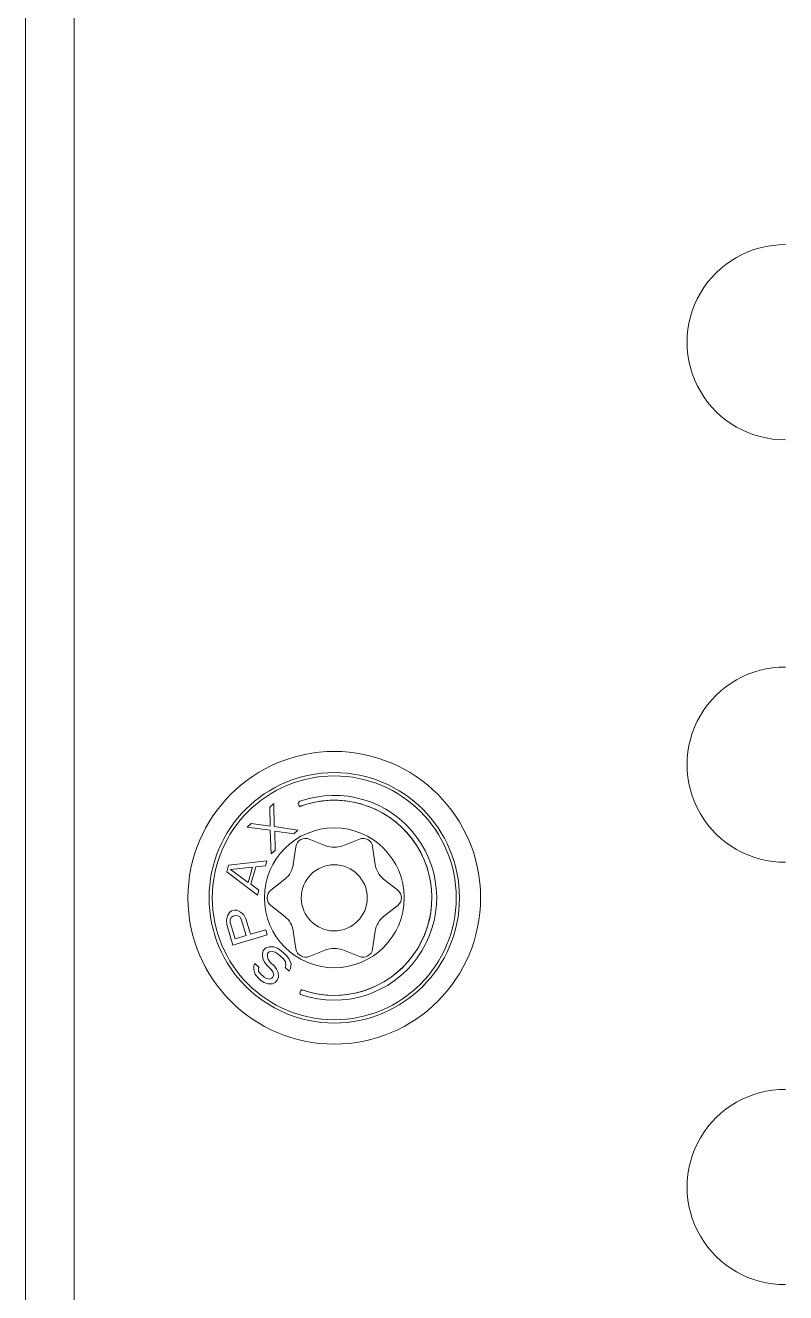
# Model space of a CAD drawing. Header units: millimetres. Extents: x 1177 to 4147, y 93 to 2194.
# Drawn here: x 2867.81 to 2891.19, y 1485.75 to 1524.72 of the extents above; entities that cross this region are included whole.
import ezdxf

# ---------------------------------------------------------------- set-up
doc = ezdxf.new("R2010")
doc.units = ezdxf.units.MM
doc.header["$LTSCALE"] = 0.1
doc.layers.get('0').update_dxf_attribs({"lineweight": 13})
doc.layers.add('标注', color=251, linetype='Continuous', lineweight=9)

msp = doc.modelspace()

# ---------------------------------------------------------------- linework, layer by layer
for p, q in [((2867.81, 1347.895), (2867.81, 1915.895)), ((2869.31, 1350.895), (2869.31, 1912.895)), ((2875.456, 1500.797), (2875.333, 1500.687)), ((2875.333, 1500.687), (2875.456, 1500.797)), ((2875.456, 1500.797), (2875.466, 1500.084)), ((2875.466, 1500.084), (2875.456, 1500.797)), ((2875.333, 1500.687), (2875.342, 1500.099)), ((2875.342, 1500.099), (2875.333, 1500.687)), ((2874.759, 1500.175), (2874.635, 1500.065)), ((2874.635, 1500.065), (2874.759, 1500.175)), ((2875.343, 1499.974), (2874.635, 1500.065)), ((2874.635, 1500.065), (2875.343, 1499.974)), ((2875.342, 1500.099), (2874.759, 1500.175)), ((2874.759, 1500.175), (2875.342, 1500.099)), ((2876.189, 1499.977), (2875.466, 1500.084)), ((2875.466, 1500.084), (2876.189, 1499.977)), ((2875.343, 1499.974), (2875.368, 1499.244)), ((2875.368, 1499.244), (2875.343, 1499.974)), ((2876.066, 1499.867), (2875.482, 1499.942)), ((2875.482, 1499.942), (2876.066, 1499.867)), ((2875.482, 1499.942), (2875.491, 1499.354)), ((2875.491, 1499.354), (2875.482, 1499.942)), ((2876.189, 1499.977), (2876.066, 1499.867)), ((2876.066, 1499.867), (2876.189, 1499.977)), ((2876.539, 1499.702), (2877.051, 1499.498)), ((2877.569, 1499.498), (2878.082, 1499.702)), ((2875.491, 1499.354), (2875.368, 1499.244)), ((2875.368, 1499.244), (2875.491, 1499.354)), ((2876.051, 1498.921), (2876.131, 1499.467)), ((2878.49, 1499.467), (2878.569, 1498.921)), ((2874.061, 1498.901), (2874.002, 1498.689)), ((2874.002, 1498.689), (2874.061, 1498.901)), ((2875.238, 1499.034), (2874.061, 1498.901)), ((2874.061, 1498.901), (2875.238, 1499.034)), ((2874.122, 1498.77), (2874.797, 1498.842)), ((2874.122, 1498.77), (2874.797, 1498.842)), ((2874.797, 1498.842), (2874.666, 1498.364)), ((2874.797, 1498.842), (2874.666, 1498.364)), ((2874.894, 1498.843), (2874.749, 1498.313)), ((2874.749, 1498.313), (2874.894, 1498.843)), ((2875.194, 1498.875), (2874.894, 1498.843)), ((2874.894, 1498.843), (2875.194, 1498.875)), ((2875.238, 1499.034), (2875.194, 1498.875)), ((2875.194, 1498.875), (2875.238, 1499.034)), ((2874.947, 1497.974), (2874.002, 1498.689)), ((2874.002, 1498.689), (2874.947, 1497.974)), ((2874.666, 1498.364), (2874.122, 1498.77)), ((2874.666, 1498.364), (2874.122, 1498.77)), ((2875.359, 1498.13), (2875.792, 1498.472)), ((2878.828, 1498.472), (2879.262, 1498.13)), ((2874.99, 1498.133), (2874.749, 1498.313)), ((2874.749, 1498.313), (2874.99, 1498.133)), ((2874.99, 1498.133), (2874.947, 1497.974)), ((2874.947, 1497.974), (2874.99, 1498.133)), ((2874.027, 1497.338), (2873.991, 1497.213)), ((2873.991, 1497.213), (2874.027, 1497.338)), ((2874.093, 1497.444), (2874.027, 1497.338)), ((2874.027, 1497.338), (2874.093, 1497.444)), ((2874.153, 1497.49), (2874.093, 1497.444)), ((2874.093, 1497.444), (2874.153, 1497.49)), ((2874.14, 1497.286), (2874.111, 1497.22)), ((2874.111, 1497.22), (2874.14, 1497.286)), ((2874.199, 1497.332), (2874.14, 1497.286)), ((2874.14, 1497.286), (2874.199, 1497.332)), ((2874.242, 1497.517), (2874.153, 1497.49)), ((2874.153, 1497.49), (2874.242, 1497.517)), ((2874.267, 1497.352), (2874.199, 1497.332)), ((2874.199, 1497.332), (2874.267, 1497.352)), ((2874.317, 1497.51), (2874.242, 1497.517)), ((2874.242, 1497.517), (2874.317, 1497.51)), ((2874.342, 1497.345), (2874.267, 1497.352)), ((2874.267, 1497.352), (2874.342, 1497.345)), ((2874.431, 1497.458), (2874.317, 1497.51)), ((2874.317, 1497.51), (2874.431, 1497.458)), ((2874.402, 1497.306), (2874.342, 1497.345)), ((2874.342, 1497.345), (2874.402, 1497.306)), ((2874.448, 1497.234), (2874.402, 1497.306)), ((2874.402, 1497.306), (2874.448, 1497.234)), ((2874.529, 1497.372), (2874.431, 1497.458)), ((2874.431, 1497.458), (2874.529, 1497.372)), ((2874.591, 1497.247), (2874.529, 1497.372)), ((2874.529, 1497.372), (2874.591, 1497.247)), ((2875.792, 1497.318), (2875.359, 1497.659)), ((2879.262, 1497.659), (2878.828, 1497.318)), ((2873.991, 1497.213), (2874.007, 1497.074)), ((2874.007, 1497.074), (2873.991, 1497.213)), ((2874.195, 1496.441), (2874.007, 1497.074)), ((2874.007, 1497.074), (2874.195, 1496.441)), ((2874.111, 1497.22), (2874.112, 1497.134)), ((2874.112, 1497.134), (2874.111, 1497.22)), ((2874.26, 1496.633), (2874.112, 1497.134)), ((2874.112, 1497.134), (2874.26, 1496.633)), ((2874.597, 1496.733), (2874.448, 1497.234)), ((2874.448, 1497.234), (2874.597, 1496.733)), ((2874.731, 1496.772), (2874.591, 1497.247)), ((2874.591, 1497.247), (2874.731, 1496.772)), ((2875.202, 1496.912), (2874.731, 1496.772)), ((2874.731, 1496.772), (2875.202, 1496.912)), ((2875.249, 1496.754), (2875.202, 1496.912)), ((2875.202, 1496.912), (2875.249, 1496.754)), ((2875.249, 1496.754), (2874.195, 1496.441)), ((2874.195, 1496.441), (2875.249, 1496.754)), ((2874.597, 1496.733), (2874.26, 1496.633)), ((2874.26, 1496.633), (2874.597, 1496.733)), ((2876.131, 1496.323), (2876.051, 1496.869)), ((2878.569, 1496.869), (2878.49, 1496.323)), ((2875.123, 1496.273), (2875.1, 1496.167)), ((2875.123, 1496.273), (2875.1, 1496.167)), ((2875.1, 1496.167), (2875.118, 1496.024)), ((2875.1, 1496.167), (2875.118, 1496.024)), ((2875.203, 1496.359), (2875.123, 1496.273)), ((2875.203, 1496.359), (2875.123, 1496.273)), ((2875.307, 1496.391), (2875.203, 1496.359)), ((2875.307, 1496.391), (2875.203, 1496.359)), ((2875.253, 1496.09), (2875.26, 1496.179)), ((2875.253, 1496.09), (2875.26, 1496.179)), ((2875.26, 1496.179), (2875.308, 1496.23)), ((2875.26, 1496.179), (2875.308, 1496.23)), ((2875.451, 1496.385), (2875.307, 1496.391)), ((2875.451, 1496.385), (2875.307, 1496.391)), ((2875.308, 1496.23), (2875.396, 1496.245)), ((2875.308, 1496.23), (2875.396, 1496.245)), ((2875.396, 1496.245), (2875.488, 1496.223)), ((2875.396, 1496.245), (2875.488, 1496.223)), ((2875.563, 1496.345), (2875.451, 1496.385)), ((2875.563, 1496.345), (2875.451, 1496.385)), ((2875.488, 1496.223), (2875.585, 1496.166)), ((2875.488, 1496.223), (2875.585, 1496.166)), ((2875.68, 1496.269), (2875.563, 1496.345)), ((2875.68, 1496.269), (2875.563, 1496.345)), ((2875.585, 1496.166), (2875.747, 1496.017)), ((2875.585, 1496.166), (2875.747, 1496.017)), ((2875.842, 1496.12), (2875.68, 1496.269)), ((2875.842, 1496.12), (2875.68, 1496.269)), ((2875.927, 1496.009), (2875.842, 1496.12)), ((2875.927, 1496.009), (2875.842, 1496.12)), ((2877.051, 1496.291), (2876.539, 1496.087)), ((2878.082, 1496.087), (2877.569, 1496.291)), ((2874.839, 1495.803), (2874.837, 1495.678)), ((2874.839, 1495.803), (2874.837, 1495.678)), ((2874.867, 1495.873), (2874.839, 1495.803)), ((2874.867, 1495.873), (2874.839, 1495.803)), ((2874.988, 1495.761), (2874.867, 1495.873)), ((2874.988, 1495.761), (2874.867, 1495.873)), ((2874.976, 1495.708), (2874.988, 1495.761)), ((2874.976, 1495.708), (2874.988, 1495.761)), ((2875.118, 1496.024), (2875.167, 1495.915)), ((2875.118, 1496.024), (2875.167, 1495.915)), ((2875.167, 1495.915), (2875.252, 1495.804)), ((2875.167, 1495.915), (2875.252, 1495.804)), ((2875.252, 1495.804), (2875.373, 1495.693)), ((2875.252, 1495.804), (2875.373, 1495.693)), ((2875.282, 1495.999), (2875.253, 1496.09)), ((2875.282, 1495.999), (2875.253, 1496.09)), ((2875.347, 1495.908), (2875.282, 1495.999)), ((2875.347, 1495.908), (2875.282, 1495.999)), ((2875.469, 1495.796), (2875.347, 1495.908)), ((2875.469, 1495.796), (2875.347, 1495.908)), ((2875.534, 1495.704), (2875.469, 1495.796)), ((2875.534, 1495.704), (2875.469, 1495.796)), ((2875.747, 1496.017), (2875.812, 1495.925)), ((2875.747, 1496.017), (2875.812, 1495.925)), ((2875.825, 1495.817), (2875.798, 1495.747)), ((2875.825, 1495.817), (2875.798, 1495.747)), ((2875.798, 1495.747), (2875.919, 1495.635)), ((2875.798, 1495.747), (2875.919, 1495.635)), ((2875.812, 1495.925), (2875.825, 1495.817)), ((2875.812, 1495.925), (2875.825, 1495.817)), ((2875.919, 1495.635), (2875.962, 1495.723)), ((2875.919, 1495.635), (2875.962, 1495.723)), ((2875.981, 1495.865), (2875.927, 1496.009)), ((2875.981, 1495.865), (2875.927, 1496.009)), ((2875.962, 1495.723), (2875.981, 1495.865)), ((2875.962, 1495.723), (2875.981, 1495.865)), ((2874.837, 1495.678), (2874.87, 1495.552)), ((2874.837, 1495.678), (2874.87, 1495.552)), ((2874.87, 1495.552), (2874.955, 1495.442)), ((2874.87, 1495.552), (2874.955, 1495.442)), ((2874.955, 1495.442), (2875.056, 1495.348)), ((2874.955, 1495.442), (2875.056, 1495.348)), ((2874.985, 1495.637), (2874.976, 1495.708)), ((2874.985, 1495.637), (2874.976, 1495.708)), ((2875.03, 1495.564), (2874.985, 1495.637)), ((2875.03, 1495.564), (2874.985, 1495.637)), ((2875.151, 1495.452), (2875.03, 1495.564)), ((2875.151, 1495.452), (2875.03, 1495.564)), ((2875.056, 1495.348), (2875.153, 1495.291)), ((2875.056, 1495.348), (2875.153, 1495.291)), ((2875.228, 1495.413), (2875.151, 1495.452)), ((2875.228, 1495.413), (2875.151, 1495.452)), ((2875.32, 1495.391), (2875.228, 1495.413)), ((2875.32, 1495.391), (2875.228, 1495.413)), ((2875.388, 1495.424), (2875.32, 1495.391)), ((2875.388, 1495.424), (2875.32, 1495.391)), ((2875.373, 1495.693), (2875.418, 1495.619)), ((2875.373, 1495.693), (2875.418, 1495.619)), ((2875.42, 1495.459), (2875.388, 1495.424)), ((2875.42, 1495.459), (2875.388, 1495.424)), ((2875.418, 1495.619), (2875.447, 1495.529)), ((2875.418, 1495.619), (2875.447, 1495.529)), ((2875.447, 1495.529), (2875.42, 1495.459)), ((2875.447, 1495.529), (2875.42, 1495.459)), ((2875.493, 1495.295), (2875.557, 1495.364)), ((2875.493, 1495.295), (2875.557, 1495.364)), ((2875.583, 1495.595), (2875.534, 1495.704)), ((2875.583, 1495.595), (2875.534, 1495.704)), ((2875.557, 1495.364), (2875.6, 1495.452)), ((2875.557, 1495.364), (2875.6, 1495.452)), ((2875.6, 1495.452), (2875.583, 1495.595)), ((2875.6, 1495.452), (2875.583, 1495.595)), ((2875.153, 1495.291), (2875.265, 1495.251)), ((2875.153, 1495.291), (2875.265, 1495.251)), ((2875.265, 1495.251), (2875.41, 1495.245)), ((2875.265, 1495.251), (2875.41, 1495.245)), ((2875.41, 1495.245), (2875.493, 1495.295)), ((2875.41, 1495.245), (2875.493, 1495.295))]:
    msp.add_line(p, q)
for radius in [4.5, 3.85, 3.75, 2.15, 1.016]:
    msp.add_circle((2877.31, 1497.895), radius)
for centre, radius, start, end in [((2876.279, 1500.792), 0.075, 109.6024, 289.6024), ((2877.31, 1497.895), 3, 250, 111), ((2877.31, 1497.895), 3.15, 251.3976, 109.6024), ((2877.31, 1497.895), 3, 251.3976, 109.6024), ((2876.427, 1499.424), 0.3, 68.262, 171.738), ((2878.193, 1499.424), 0.3, 8.262, 111.738), ((2877.31, 1500.148), 0.7, 248.262, 291.738), ((2875.359, 1499.022), 0.7, 308.262, 351.738), ((2879.262, 1499.022), 0.7, 188.262, 231.738), ((2875.545, 1497.895), 0.3, 128.262, 231.738), ((2879.076, 1497.895), 0.3, 308.262, 51.738), ((2875.359, 1496.768), 0.7, 8.262, 51.738), ((2879.262, 1496.768), 0.7, 128.262, 171.738), ((2876.427, 1496.366), 0.3, 188.262, 291.738), ((2877.31, 1495.641), 0.7, 68.262, 111.738), ((2878.193, 1496.366), 0.3, 248.262, 351.738), ((2876.329, 1494.98), 0.075, 71.3976, 251.3976)]:
    msp.add_arc(centre, radius, start, end)
at = {"layer": '标注'}
for centre in [(2891.161, 1514.981), (2891.161, 1514.981), (2891.161, 1501.991), (2891.161, 1489.001), (2891.161, 1489.001)]:
    msp.add_arc(centre, 3, 89.4166, 270.5834, dxfattribs=at)

doc.saveas('drawing.dxf')
